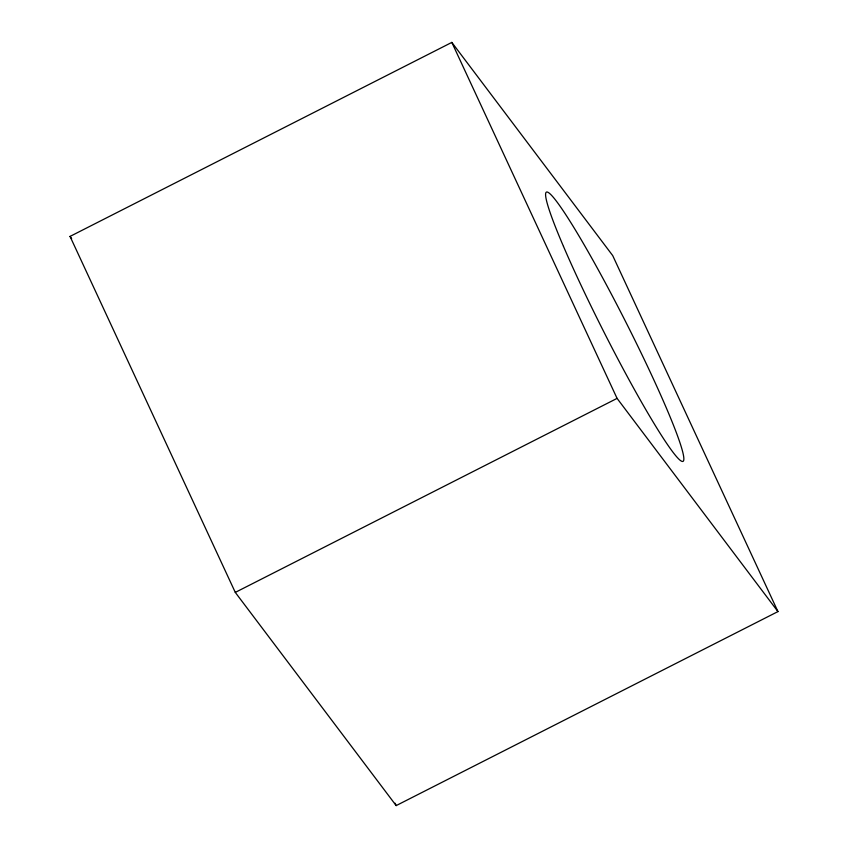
<?xml version="1.0" encoding="UTF-8"?>
<svg xmlns="http://www.w3.org/2000/svg" width="848" height="848" viewBox="0 0 848 848"><rect width="100%" height="100%" fill="white"/><g stroke="black" fill="none" stroke-linecap="round" stroke-linejoin="round"><path stroke-width="1.27" d="M70.045 236.412L451.825 42.4L612.712 255.598L777.955 611.588L396.175 805.6L235.288 592.402L70.045 236.412L71.635 238.521M235.288 592.402L617.079 398.39L777.955 611.588M451.825 42.4L617.079 398.39M395.062 803.204L396.175 805.6M563.485 246.408A150.902 12.01 63.1 0 0 680.711 460.697A150.902 12.01 63.1 0 0 600.49 273.872A150.902 12.01 63.1 0 0 563.485 246.408"/></g></svg>
